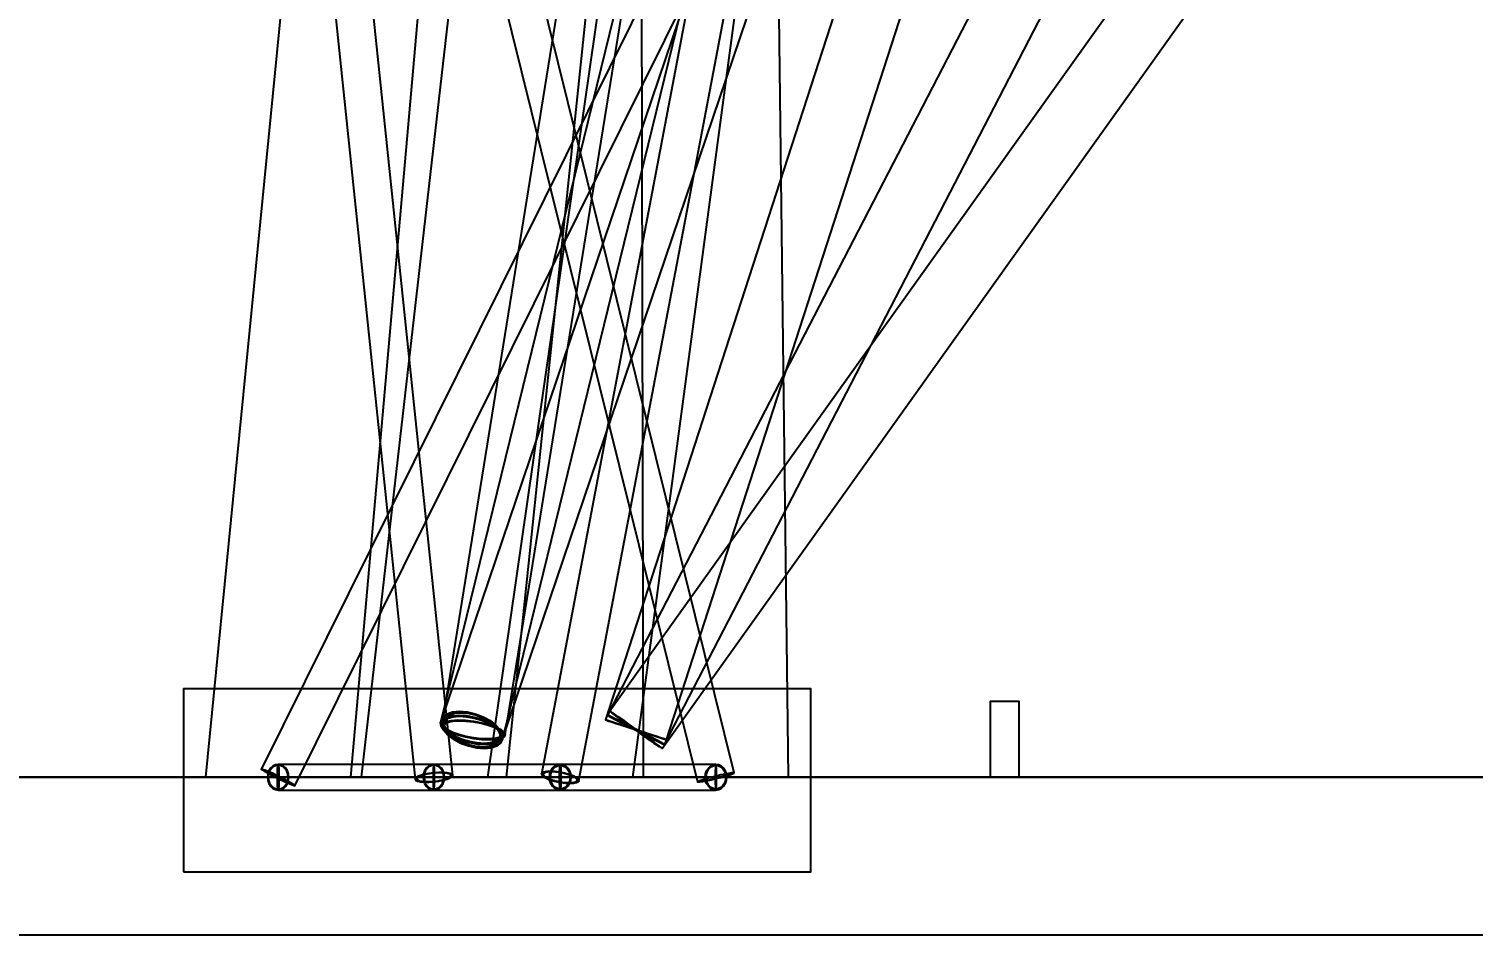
# Model space of a CAD drawing. Header units: millimetres. Extents: x -123812 to 252100, y -3000 to 639000.
# Drawn here: x -37946 to -15087, y -2500 to 11848 of the extents above; entities that cross this region are included whole.
import ezdxf

# ---------------------------------------------------------------- set-up
doc = ezdxf.new("R2010")
doc.units = ezdxf.units.MM
for name, color, linetype, lineweight in [('D-BMK-AXIS', 7, 'Continuous', 13), ('D-STR-BASE', 7, 'Continuous', 25), ('D-STR-DIM', 7, 'Continuous', 13), ('D-STR-STRC', 7, 'Continuous', 25)]:
    doc.layers.add(name, color=color, linetype=linetype, lineweight=lineweight)
doc.styles.add('OpenSansCondensed-Light', font='OpenSansCondensed-Light.ttf')
doc.styles.add('TOWER_UNICODE', font='Arial Unicode.ttf')
doc.dimstyles.new('EZDXF', dxfattribs={"dimtxt": 0.25, "dimasz": 0.175, "dimexe": 0.375, "dimexo": 0.125, "dimgap": 0.1, "dimtad": 1, "dimlfac": 100, "dimzin": 12, "dimdsep": 46, "dimtxsty": 'OpenSansCondensed-Light', "dimblk": 'ARCHTICK', "dimcen": 2.5, "dimazin": 3, "dimtfac": 0.5, "dimtmove": 2, "dimatfit": 3})

# ---------------------------------------------------------------- blocks, each defined once
blk = doc.blocks.new('_ARCHTICK')
at = {"color": 0, "linetype": 'BYBLOCK', "const_width": 0.15}
blk.add_lwpolyline([(-0.5, -0.5), (0.5, 0.5)], dxfattribs=at)

msp = doc.modelspace()

# ---------------------------------------------------------------- linework, layer by layer
at = {"layer": 'D-BMK-AXIS'}
msp.add_line((-51000, 0), (51000, 0), dxfattribs=at)
at = {"layer": 'D-STR-BASE'}
for points in [[(-35500, -1500), (-25571.8, -1500), (-25571.8, 1400), (-35500, 1400)], [(-22730, 0), (-22270, 0), (-22270, 1200), (-22730, 1200)], [(-22730, 0), (-22270, 0), (-22270, 1200), (-22730, 1200)], [(-52000, -2500), (-52000, 0), (52000, 0), (52000, -2500)]]:
    msp.add_lwpolyline(points, close=True, dxfattribs=at)
at = {"layer": 'D-STR-STRC'}
for points in [[(-28067.5, 12634.3), (-34265.8, 134.3), (-34267.2, 129.7), (-34250.4, 116.3), (-34216.6, 94.9), (-34167.9, 67.1), (-34107.9, 34.7), (-34040.4, 0), (-33970.2, -34.7), (-33902.1, -67.1), (-33840.6, -94.9), (-33790, -116.3), (-33753.7, -129.7), (-33734.2, -134.3), (-27535.9, 12365.7)], [(-28550.3, 12616.7), (-31429.2, 866.7), (-31422.4, 810.4), (-31382.4, 750), (-31311.8, 689.6), (-31215.6, 633.3), (-31100.3, 584.9), (-30973.7, 547.8), (-30844.4, 524.5), (-30721.3, 516.5), (-30612.8, 524.5), (-30526.2, 547.8), (-30467.5, 584.9), (-30440.6, 633.3), (-27561.6, 12383.3)], [(-27444.3, 12647.6), (-31419.8, 897.6), (-31417.2, 826.4), (-31381.7, 750), (-31315.7, 673.6), (-31223.8, 602.4), (-31112.1, 541.3), (-30988.3, 494.4), (-30860.9, 464.9), (-30738.4, 454.9), (-30629.3, 464.9), (-30541, 494.4), (-30479.5, 541.3), (-30449, 602.4), (-26473.5, 12352.4)], [(-29514.2, 12575.1), (-31409.8, 825.1), (-31392.7, 787), (-31342.5, 746.3), (-31262.8, 706), (-31158.8, 668.6), (-31037.7, 636.8), (-30907.8, 612.7), (-30777.9, 597.9), (-30656.8, 593.5), (-30552.9, 599.8), (-30473.1, 616.3), (-30422.9, 641.9), (-30405.8, 674.9), (-28510.2, 12424.9)], [(-25013.9, 12656.5), (-28818.9, 906.5), (-28802.4, 901.1), (-28754.1, 885.4), (-28677.3, 860.4), (-28577.2, 828), (-28460.7, 790.2), (-28335.6, 749.7), (-28210.5, 709.2), (-28093.9, 671.5), (-27993.8, 639.1), (-27917, 614.3), (-27868.7, 598.7), (-27852.3, 593.5), (-24047.3, 12343.5)], [(-22709.4, 12733.5), (-28787, 983.5), (-28775.7, 975.5), (-28734.3, 952.2), (-28665.9, 915.1), (-28574.9, 866.7), (-28467.7, 810.4), (-28351.5, 750), (-28234.3, 689.6), (-28123.9, 633.3), (-28028.1, 584.9), (-27953.2, 547.8), (-27904.5, 524.5), (-27885.1, 516.5), (-21807.5, 12266.5)], [(-20365.6, 12795.1), (-28749.3, 1045.1), (-28739.2, 1035.1), (-28701.5, 1005.6), (-28639, 958.7), (-28555.8, 897.6), (-28457.6, 826.4), (-28351.2, 750), (-28243.7, 673.6), (-28142.5, 602.4), (-28054.5, 541.3), (-27985.7, 494.4), (-27940.8, 464.9), (-27922.8, 454.9), (-19539, 12204.9)], [(-33134, 12470.7), (-31834.4, -29.3), (-31824.2, -46.7), (-31794.4, -61), (-31747, -71.1), (-31685.1, -76.4), (-31613.2, -76.5), (-31535.9, -71.3), (-31458.6, -61.3), (-31386.7, -47.1), (-31324.8, -29.7), (-31277.4, -10.3), (-31247.6, 9.8), (-31237.4, 29.3), (-32537, 12529.3)], [(-30462.1, 12428.2), (-27363, -71.8), (-27353.1, -75.2), (-27324, -73.5), (-27277.7, -66.8), (-27217.4, -55.5), (-27147.2, -40.5), (-27071.8, -22.6), (-26996.4, -3.3), (-26926.2, 16.3), (-26865.9, 34.7), (-26819.6, 50.8), (-26790.5, 63.5), (-26780.6, 71.8), (-29879.6, 12571.8)], [(-27458.1, 12549.6), (-29831, 49.6), (-29819.1, 25.7), (-29788, 0), (-29739.7, -25.7), (-29677.5, -49.6), (-29605.7, -70.1), (-29529.1, -85.9), (-29452.9, -95.8), (-29382.4, -99.2), (-29322.4, -95.8), (-29276.9, -85.9), (-29249.1, -70.1), (-29240.8, -49.6), (-26868, 12450.4)]]:
    msp.add_lwpolyline(points, dxfattribs=at)
for points in [[(-35150, 0), (-32850, 0), (-31748, 12500), (-33923, 12500)], [(-32685.9, 0), (-30385.9, 0), (-29083.3, 12500), (-31258.3, 12500)], [(-30685.9, 0), (-28385.9, 0), (-26714.2, 12500), (-28889.2, 12500)], [(-28250.6, 12500), (-28221.8, 0), (-25921.8, 0), (-26075.6, 12500)], [(-30487.5, 750), (-30447.4, 689.6), (-30440.6, 633.3), (-30467.5, 584.9), (-30526.2, 547.8), (-30612.8, 524.5), (-30721.3, 516.5), (-30844.4, 524.5), (-30973.7, 547.8), (-31100.3, 584.9), (-31215.6, 633.3), (-31311.8, 689.6), (-31382.4, 750), (-31422.4, 810.4), (-31429.2, 866.7), (-31402.4, 915.1), (-31343.7, 952.2), (-31257.1, 975.5), (-31148.5, 983.5), (-31025.5, 975.5), (-30896.2, 952.2), (-30769.6, 915.1), (-30654.2, 866.7), (-30558, 810.4)], [(-30487.1, 750), (-30451.6, 673.6), (-30449, 602.4), (-30479.5, 541.3), (-30541, 494.4), (-30629.3, 464.9), (-30738.4, 454.9), (-30860.9, 464.9), (-30988.3, 494.4), (-31112.1, 541.3), (-31223.8, 602.4), (-31315.7, 673.6), (-31381.7, 750), (-31417.2, 826.4), (-31419.8, 897.6), (-31389.3, 958.7), (-31327.8, 1005.6), (-31239.5, 1035.1), (-31130.4, 1045.1), (-31007.9, 1035.1), (-30880.4, 1005.6), (-30756.7, 958.7), (-30645, 897.6), (-30553, 826.4)], [(-30522.7, 750), (-30485.8, 694.3), (-30479.5, 642.5), (-30504.3, 597.9), (-30558.4, 563.7), (-30638.1, 542.2), (-30738.1, 534.9), (-30851.5, 542.2), (-30970.6, 563.7), (-31087.3, 597.9), (-31193.5, 642.5), (-31282.2, 694.3), (-31347.1, 750), (-31384, 805.7), (-31390.3, 857.5), (-31365.6, 902.1), (-31311.5, 936.3), (-31231.7, 957.8), (-31131.7, 965.1), (-31018.3, 957.8), (-30899.3, 936.3), (-30782.6, 902.1), (-30676.3, 857.5), (-30587.7, 805.7)], [(-30522.3, 750), (-30489.6, 679.6), (-30487.2, 614), (-30515.3, 557.7), (-30572, 514.5), (-30653.3, 487.4), (-30753.8, 478.1), (-30866.6, 487.4), (-30984.1, 514.5), (-31098.1, 557.7), (-31201, 614), (-31285.7, 679.6), (-31346.5, 750), (-31379.2, 820.4), (-31381.5, 886), (-31353.4, 942.3), (-31296.8, 985.5), (-31215.4, 1012.6), (-31114.9, 1021.9), (-31002.1, 1012.6), (-30884.7, 985.5), (-30770.7, 942.3), (-30667.8, 886), (-30583.1, 820.4)], [(-28351.5, 750), (-28234.3, 689.6), (-28123.9, 633.3), (-28028.1, 584.9), (-27953.2, 547.8), (-27904.5, 524.5), (-27885.1, 516.5), (-27896.5, 524.5), (-27937.8, 547.8), (-28006.3, 584.9), (-28097.2, 633.3), (-28204.5, 689.6), (-28320.7, 750), (-28437.9, 810.4), (-28548.2, 866.7), (-28644, 915.1), (-28718.9, 952.2), (-28767.7, 975.5), (-28787, 983.5), (-28775.7, 975.5), (-28734.3, 952.2), (-28665.9, 915.1), (-28574.9, 866.7), (-28467.7, 810.4)], [(-28350.3, 750), (-28242.3, 694.3), (-28140.6, 642.5), (-28052.3, 597.9), (-27983.4, 563.7), (-27938.5, 542.2), (-27920.6, 534.9), (-27931.1, 542.2), (-27969.2, 563.7), (-28032.3, 597.9), (-28116, 642.5), (-28214.8, 694.3), (-28321.9, 750), (-28429.9, 805.7), (-28531.5, 857.5), (-28619.8, 902.1), (-28688.8, 936.3), (-28733.7, 957.8), (-28751.5, 965.1), (-28741, 957.8), (-28703, 936.3), (-28639.9, 902.1), (-28556.1, 857.5), (-28457.3, 805.7)], [(-28351.2, 750), (-28243.7, 673.6), (-28142.5, 602.4), (-28054.5, 541.3), (-27985.7, 494.4), (-27940.8, 464.9), (-27922.8, 454.9), (-27932.9, 464.9), (-27970.6, 494.4), (-28033.1, 541.3), (-28116.3, 602.4), (-28214.5, 673.6), (-28320.9, 750), (-28428.4, 826.4), (-28529.6, 897.6), (-28617.6, 958.7), (-28686.4, 1005.6), (-28731.3, 1035.1), (-28749.3, 1045.1), (-28739.2, 1035.1), (-28701.5, 1005.6), (-28639, 958.7), (-28555.8, 897.6), (-28457.6, 826.4)], [(-28350, 750), (-28251, 679.6), (-28157.8, 614), (-28076.7, 557.7), (-28013.3, 514.5), (-27971.9, 487.4), (-27955.3, 478.1), (-27964.7, 487.4), (-27999.4, 514.5), (-28057, 557.7), (-28133.6, 614), (-28224, 679.6), (-28322.1, 750), (-28421.1, 820.4), (-28514.3, 886), (-28595.4, 942.3), (-28658.8, 985.5), (-28700.2, 1012.6), (-28716.8, 1021.9), (-28707.4, 1012.6), (-28672.8, 985.5), (-28615.1, 942.3), (-28538.5, 886), (-28448.1, 820.4)], [(-30907.8, 612.7), (-31037.7, 636.8), (-31158.8, 668.6), (-31262.8, 706), (-31342.5, 746.3), (-31392.7, 787), (-31409.8, 825.1), (-31392.7, 858.1), (-31342.5, 883.7), (-31262.8, 900.2), (-31158.8, 906.5), (-31037.7, 902.1), (-30907.8, 887.3), (-30777.9, 863.2), (-30656.8, 831.4), (-30552.9, 794), (-30473.1, 753.7), (-30422.9, 713), (-30405.8, 674.9), (-30422.9, 641.9), (-30473.1, 616.3), (-30552.9, 599.8), (-30656.8, 593.5), (-30777.9, 597.9)], [(-30907.8, 623.5), (-31027.5, 645.7), (-31139, 675), (-31234.8, 709.4), (-31308.3, 746.6), (-31354.5, 784.1), (-31370.3, 819.2), (-31354.5, 849.5), (-31308.3, 873.1), (-31234.8, 888.4), (-31139, 894.1), (-31027.5, 890.1), (-30907.8, 876.5), (-30788.1, 854.3), (-30676.6, 825), (-30580.8, 790.6), (-30507.3, 753.4), (-30461.1, 715.9), (-30445.4, 680.8), (-30461.1, 650.5), (-30507.3, 626.9), (-30580.8, 611.6), (-30676.6, 605.9), (-30788.1, 609.9)], [(-28335.6, 750.3), (-28460.7, 790.8), (-28577.2, 828.5), (-28677.3, 860.9), (-28754.1, 885.7), (-28802.4, 901.3), (-28818.9, 906.5), (-28802.4, 901.1), (-28754.1, 885.4), (-28677.3, 860.4), (-28577.2, 828), (-28460.7, 790.2), (-28335.6, 749.7), (-28210.5, 709.2), (-28093.9, 671.5), (-27993.8, 639.1), (-27917, 614.3), (-27868.7, 598.7), (-27852.3, 593.5), (-27868.7, 598.9), (-27917, 614.6), (-27993.8, 639.6), (-28093.9, 672), (-28210.5, 709.8)], [(-28335.6, 750.3), (-28450.8, 787.6), (-28558.2, 822.4), (-28650.4, 852.2), (-28721.2, 875), (-28765.6, 889.3), (-28780.8, 894.2), (-28765.6, 889.2), (-28721.2, 874.7), (-28650.4, 851.7), (-28558.2, 821.8), (-28450.8, 787), (-28335.6, 749.7), (-28220.3, 712.4), (-28113, 677.6), (-28020.7, 647.8), (-27950, 625), (-27905.5, 610.7), (-27890.3, 605.8), (-27905.5, 610.8), (-27950, 625.3), (-28020.7, 648.3), (-28113, 678.2), (-28220.3, 713)], [(-32850, 0), (-32889.2, 0), (-33004.1, 0), (-33186.8, 0), (-33425, 0), (-33702.4, 0), (-34000, 0), (-34297.6, 0), (-34575, 0), (-34813.2, 0), (-34995.9, 0), (-35110.8, 0), (-35150, 0), (-35110.8, 0), (-34995.9, 0), (-34813.2, 0), (-34575, 0), (-34297.6, 0), (-34000, 0), (-33702.4, 0), (-33425, 0), (-33186.8, 0), (-33004.1, 0), (-32889.2, 0)], [(-32950, 0), (-32985.8, 0), (-33090.7, 0), (-33257.5, 0), (-33475, 0), (-33728.2, 0), (-34000, 0), (-34271.8, 0), (-34525, 0), (-34742.5, 0), (-34909.3, 0), (-35014.2, 0), (-35050, 0), (-35014.2, 0), (-34909.3, 0), (-34742.5, 0), (-34525, 0), (-34271.8, 0), (-34000, 0), (-33728.2, 0), (-33475, 0), (-33257.5, 0), (-33090.7, 0), (-32985.8, 0)], [(-33959.6, 0), (-33892.1, -34.7), (-33832.1, -67.1), (-33783.4, -94.9), (-33749.6, -116.3), (-33732.8, -129.7), (-33734.2, -134.3), (-33753.7, -129.7), (-33790, -116.3), (-33840.6, -94.9), (-33902.1, -67.1), (-33970.2, -34.7), (-34040.4, 0), (-34107.9, 34.7), (-34167.9, 67.1), (-34216.6, 94.9), (-34250.4, 116.3), (-34267.2, 129.7), (-34265.8, 134.3), (-34246.3, 129.7), (-34210, 116.3), (-34159.4, 94.9), (-34097.9, 67.1), (-34029.8, 34.7)], [(-33963.3, 0), (-33902.2, -31.5), (-33847.7, -60.9), (-33803.7, -86.1), (-33772.9, -105.4), (-33757.7, -117.6), (-33759, -121.7), (-33776.7, -117.6), (-33809.6, -105.4), (-33855.5, -86.1), (-33911.2, -60.9), (-33973, -31.5), (-34036.7, 0), (-34097.8, 31.5), (-34152.3, 60.9), (-34196.3, 86.1), (-34227.1, 105.4), (-34242.3, 117.6), (-34241, 121.7), (-34223.3, 117.6), (-34190.4, 105.4), (-34144.5, 86.1), (-34088.8, 60.9), (-34027, 31.5)], [(-34169.6, 0), (-34163.8, -52.6), (-34146.9, -101.6), (-34119.9, -143.7), (-34084.8, -176), (-34043.9, -196.3), (-34000, -203.2), (-31535.9, -203.2), (-31492, -196.3), (-31451.1, -176), (-31416, -143.7), (-31389, -101.6), (-31372.1, -52.6), (-31366.3, 0), (-31372.1, 52.6), (-31389, 101.6), (-31416, 143.7), (-31451.1, 176), (-31492, 196.3), (-31535.9, 203.2), (-34000, 203.2), (-34043.9, 196.3), (-34084.8, 176), (-34119.9, 143.7), (-34146.9, 101.6), (-34163.8, 52.6)], [(-34169.6, 0), (-34163.8, -52.6), (-34146.9, -101.6), (-34119.9, -143.7), (-34084.8, -176), (-34043.9, -196.3), (-34000, -203.2), (-33956.1, -196.3), (-33915.2, -176), (-33880.1, -143.7), (-33853.1, -101.6), (-33836.2, -52.6), (-33830.4, 0), (-33836.2, 52.6), (-33853.1, 101.6), (-33880.1, 143.7), (-33915.2, 176), (-33956.1, 196.3), (-34000, 203.2), (-34043.9, 196.3), (-34084.8, 176), (-34119.9, 143.7), (-34146.9, 101.6), (-34163.8, 52.6)], [(-34156.2, 0), (-34150.9, -48.5), (-34135.3, -93.6), (-34110.5, -132.4), (-34078.1, -162.1), (-34040.4, -180.8), (-34000, -187.2), (-33959.6, -180.8), (-33921.9, -162.1), (-33889.5, -132.4), (-33864.7, -93.6), (-33849.1, -48.5), (-33843.8, 0), (-33849.1, 48.5), (-33864.7, 93.6), (-33889.5, 132.4), (-33921.9, 162.1), (-33959.6, 180.8), (-34000, 187.2), (-34040.4, 180.8), (-34078.1, 162.1), (-34110.5, 132.4), (-34135.3, 93.6), (-34150.9, 48.5)], [(-34012.2, 0), (-34011.8, -52.6), (-34010.5, -101.6), (-34008.6, -143.7), (-34006.1, -176), (-34003.2, -196.3), (-34000, -203.2), (-29535.9, -203.2), (-29532.7, -196.3), (-29529.8, -176), (-29527.3, -143.7), (-29525.4, -101.6), (-29524.1, -52.6), (-29523.7, 0), (-29524.1, 52.6), (-29525.4, 101.6), (-29527.3, 143.7), (-29529.8, 176), (-29532.7, 196.3), (-29535.9, 203.2), (-34000, 203.2), (-34003.2, 196.3), (-34006.1, 176), (-34008.6, 143.7), (-34010.5, 101.6), (-34011.8, 52.6)], [(-33987.8, 0), (-33988.2, -52.6), (-33989.5, -101.6), (-33991.4, -143.7), (-33993.9, -176), (-33996.8, -196.3), (-34000, -203.2), (-34003.2, -196.3), (-34006.1, -176), (-34008.6, -143.7), (-34010.5, -101.6), (-34011.8, -52.6), (-34012.2, 0), (-34011.8, 52.6), (-34010.5, 101.6), (-34008.6, 143.7), (-34006.1, 176), (-34003.2, 196.3), (-34000, 203.2), (-33996.8, 196.3), (-33993.9, 176), (-33991.4, 143.7), (-33989.5, 101.6), (-33988.2, 52.6)], [(-33988.8, 0), (-33989.2, -48.5), (-33990.3, -93.6), (-33992.1, -132.4), (-33994.4, -162.1), (-33997.1, -180.8), (-34000, -187.2), (-34002.9, -180.8), (-34005.6, -162.1), (-34007.9, -132.4), (-34009.7, -93.6), (-34010.8, -48.5), (-34011.2, 0), (-34010.8, 48.5), (-34009.7, 93.6), (-34007.9, 132.4), (-34005.6, 162.1), (-34002.9, 180.8), (-34000, 187.2), (-33997.1, 180.8), (-33994.4, 162.1), (-33992.1, 132.4), (-33990.3, 93.6), (-33989.2, 48.5)], [(-30385.9, 0), (-30425.1, 0), (-30540, 0), (-30722.7, 0), (-30960.9, 0), (-31238.3, 0), (-31535.9, 0), (-31833.5, 0), (-32110.9, 0), (-32349.1, 0), (-32531.8, 0), (-32646.7, 0), (-32685.9, 0), (-32646.7, 0), (-32531.8, 0), (-32349.1, 0), (-32110.9, 0), (-31833.5, 0), (-31535.9, 0), (-31238.3, 0), (-30960.9, 0), (-30722.7, 0), (-30540, 0), (-30425.1, 0)], [(-30485.9, 0), (-30521.7, 0), (-30626.6, 0), (-30793.4, 0), (-31010.9, 0), (-31264.1, 0), (-31535.9, 0), (-31807.7, 0), (-32060.9, 0), (-32278.4, 0), (-32445.2, 0), (-32550.1, 0), (-32585.9, 0), (-32550.1, 0), (-32445.2, 0), (-32278.4, 0), (-32060.9, 0), (-31807.7, 0), (-31535.9, 0), (-31264.1, 0), (-31010.9, 0), (-30793.4, 0), (-30626.6, 0), (-30521.7, 0)], [(-31535.9, 71.3), (-31613.2, 61.3), (-31685.1, 47.1), (-31747, 29.7), (-31794.4, 10.3), (-31824.2, -9.8), (-31834.4, -29.3), (-31824.2, -46.7), (-31794.4, -61), (-31747, -71.1), (-31685.1, -76.4), (-31613.2, -76.5), (-31535.9, -71.3), (-31458.6, -61.3), (-31386.7, -47.1), (-31324.8, -29.7), (-31277.4, -10.3), (-31247.6, 9.8), (-31237.4, 29.3), (-31247.6, 46.7), (-31277.4, 61), (-31324.8, 71.1), (-31386.7, 76.4), (-31458.6, 76.5)], [(-31535.9, 64.7), (-31605.9, 55.6), (-31671.2, 42.7), (-31727.3, 27), (-31770.3, 9.3), (-31797.3, -8.9), (-31806.5, -26.5), (-31797.3, -42.4), (-31770.3, -55.3), (-31727.3, -64.5), (-31671.2, -69.3), (-31605.9, -69.3), (-31535.9, -64.7), (-31465.9, -55.6), (-31400.6, -42.7), (-31344.5, -27), (-31301.5, -9.3), (-31274.5, 8.9), (-31265.3, 26.5), (-31274.5, 42.4), (-31301.5, 55.3), (-31344.5, 64.5), (-31400.6, 69.3), (-31465.9, 69.3)], [(-31705.5, 0), (-31699.7, -52.6), (-31682.8, -101.6), (-31655.8, -143.7), (-31620.7, -176), (-31579.8, -196.3), (-31535.9, -203.2), (-31492, -196.3), (-31451.1, -176), (-31416, -143.7), (-31389, -101.6), (-31372.1, -52.6), (-31366.3, 0), (-31372.1, 52.6), (-31389, 101.6), (-31416, 143.7), (-31451.1, 176), (-31492, 196.3), (-31535.9, 203.2), (-31579.8, 196.3), (-31620.7, 176), (-31655.8, 143.7), (-31682.8, 101.6), (-31699.7, 52.6)], [(-31692.1, 0), (-31686.8, -48.5), (-31671.2, -93.6), (-31646.4, -132.4), (-31614, -162.1), (-31576.3, -180.8), (-31535.9, -187.2), (-31495.5, -180.8), (-31457.8, -162.1), (-31425.4, -132.4), (-31400.6, -93.6), (-31385, -48.5), (-31379.7, 0), (-31385, 48.5), (-31400.6, 93.6), (-31425.4, 132.4), (-31457.8, 162.1), (-31495.5, 180.8), (-31535.9, 187.2), (-31576.3, 180.8), (-31614, 162.1), (-31646.4, 132.4), (-31671.2, 93.6), (-31686.8, 48.5)], [(-31548.1, 0), (-31547.7, -52.6), (-31546.4, -101.6), (-31544.5, -143.7), (-31542, -176), (-31539, -196.3), (-31535.9, -203.2), (-27071.8, -203.2), (-27068.6, -196.3), (-27065.7, -176), (-27063.2, -143.7), (-27061.3, -101.6), (-27060, -52.6), (-27059.6, 0), (-27060, 52.6), (-27061.3, 101.6), (-27063.2, 143.7), (-27065.7, 176), (-27068.6, 196.3), (-27071.8, 203.2), (-31535.9, 203.2), (-31539, 196.3), (-31542, 176), (-31544.5, 143.7), (-31546.4, 101.6), (-31547.7, 52.6)], [(-31548.1, 0), (-31547.7, -52.6), (-31546.4, -101.6), (-31544.5, -143.7), (-31542, -176), (-31539, -196.3), (-31535.9, -203.2), (-31532.7, -196.3), (-31529.8, -176), (-31527.3, -143.7), (-31525.4, -101.6), (-31524.1, -52.6), (-31523.7, 0), (-31524.1, 52.6), (-31525.4, 101.6), (-31527.3, 143.7), (-31529.8, 176), (-31532.7, 196.3), (-31535.9, 203.2), (-31539, 196.3), (-31542, 176), (-31544.5, 143.7), (-31546.4, 101.6), (-31547.7, 52.6)], [(-31547.1, 0), (-31546.7, -48.5), (-31545.6, -93.6), (-31543.8, -132.4), (-31541.5, -162.1), (-31538.8, -180.8), (-31535.9, -187.2), (-31533, -180.8), (-31530.3, -162.1), (-31528, -132.4), (-31526.2, -93.6), (-31525.1, -48.5), (-31524.7, 0), (-31525.1, 48.5), (-31526.2, 93.6), (-31528, 132.4), (-31530.3, 162.1), (-31533, 180.8), (-31535.9, 187.2), (-31538.8, 180.8), (-31541.5, 162.1), (-31543.8, 132.4), (-31545.6, 93.6), (-31546.7, 48.5)], [(-28385.9, 0), (-28425.1, 0), (-28540, 0), (-28722.7, 0), (-28960.9, 0), (-29238.3, 0), (-29535.9, 0), (-29833.5, 0), (-30110.9, 0), (-30349.1, 0), (-30531.8, 0), (-30646.7, 0), (-30685.9, 0), (-30646.7, 0), (-30531.8, 0), (-30349.1, 0), (-30110.9, 0), (-29833.5, 0), (-29535.9, 0), (-29238.3, 0), (-28960.9, 0), (-28722.7, 0), (-28540, 0), (-28425.1, 0)], [(-28485.9, 0), (-28521.7, 0), (-28626.6, 0), (-28793.4, 0), (-29010.9, 0), (-29264.1, 0), (-29535.9, 0), (-29807.7, 0), (-30060.9, 0), (-30278.4, 0), (-30445.2, 0), (-30550.1, 0), (-30585.9, 0), (-30550.1, 0), (-30445.2, 0), (-30278.4, 0), (-30060.9, 0), (-29807.7, 0), (-29535.9, 0), (-29264.1, 0), (-29010.9, 0), (-28793.4, 0), (-28626.6, 0), (-28521.7, 0)], [(-29283.8, 0), (-29252.7, -25.7), (-29240.8, -49.6), (-29249.1, -70.1), (-29276.9, -85.9), (-29322.4, -95.8), (-29382.4, -99.2), (-29452.9, -95.8), (-29529.1, -85.9), (-29605.7, -70.1), (-29677.5, -49.6), (-29739.7, -25.7), (-29788, 0), (-29819.1, 25.7), (-29831, 49.6), (-29822.7, 70.1), (-29794.9, 85.9), (-29749.4, 95.8), (-29689.4, 99.2), (-29618.9, 95.8), (-29542.7, 85.9), (-29466.1, 70.1), (-29394.3, 49.6), (-29332.1, 25.7)], [(-29307.3, 0), (-29279.1, -23.3), (-29268.4, -45), (-29275.9, -63.6), (-29301.1, -77.9), (-29342.3, -86.8), (-29396.8, -89.9), (-29460.7, -86.8), (-29529.7, -77.9), (-29599.2, -63.6), (-29664.3, -45), (-29720.7, -23.3), (-29764.5, 0), (-29792.7, 23.3), (-29803.4, 45), (-29795.9, 63.6), (-29770.7, 77.9), (-29729.5, 86.8), (-29675, 89.9), (-29611.1, 86.8), (-29542.1, 77.9), (-29472.6, 63.6), (-29407.5, 45), (-29351.1, 23.3)], [(-29705.5, 0), (-29699.7, -52.6), (-29682.8, -101.6), (-29655.8, -143.7), (-29620.7, -176), (-29579.8, -196.3), (-29535.9, -203.2), (-27071.8, -203.2), (-27027.9, -196.3), (-26987, -176), (-26951.9, -143.7), (-26924.9, -101.6), (-26908, -52.6), (-26902.2, 0), (-26908, 52.6), (-26924.9, 101.6), (-26951.9, 143.7), (-26987, 176), (-27027.9, 196.3), (-27071.8, 203.2), (-29535.9, 203.2), (-29579.8, 196.3), (-29620.7, 176), (-29655.8, 143.7), (-29682.8, 101.6), (-29699.7, 52.6)], [(-29366.3, 0), (-29372.1, -52.6), (-29389, -101.6), (-29416, -143.7), (-29451.1, -176), (-29492, -196.3), (-29535.9, -203.2), (-29579.8, -196.3), (-29620.7, -176), (-29655.8, -143.7), (-29682.8, -101.6), (-29699.7, -52.6), (-29705.5, 0), (-29699.7, 52.6), (-29682.8, 101.6), (-29655.8, 143.7), (-29620.7, 176), (-29579.8, 196.3), (-29535.9, 203.2), (-29492, 196.3), (-29451.1, 176), (-29416, 143.7), (-29389, 101.6), (-29372.1, 52.6)], [(-29379.7, 0), (-29385, -48.5), (-29400.6, -93.6), (-29425.4, -132.4), (-29457.8, -162.1), (-29495.5, -180.8), (-29535.9, -187.2), (-29576.3, -180.8), (-29614, -162.1), (-29646.4, -132.4), (-29671.2, -93.6), (-29686.8, -48.5), (-29692.1, 0), (-29686.8, 48.5), (-29671.2, 93.6), (-29646.4, 132.4), (-29614, 162.1), (-29576.3, 180.8), (-29535.9, 187.2), (-29495.5, 180.8), (-29457.8, 162.1), (-29425.4, 132.4), (-29400.6, 93.6), (-29385, 48.5)], [(-29523.7, 0), (-29524.1, -52.6), (-29525.4, -101.6), (-29527.3, -143.7), (-29529.8, -176), (-29532.7, -196.3), (-29535.9, -203.2), (-29539, -196.3), (-29542, -176), (-29544.5, -143.7), (-29546.4, -101.6), (-29547.7, -52.6), (-29548.1, 0), (-29547.7, 52.6), (-29546.4, 101.6), (-29544.5, 143.7), (-29542, 176), (-29539, 196.3), (-29535.9, 203.2), (-29532.7, 196.3), (-29529.8, 176), (-29527.3, 143.7), (-29525.4, 101.6), (-29524.1, 52.6)], [(-29524.7, 0), (-29525.1, -48.5), (-29526.2, -93.6), (-29528, -132.4), (-29530.3, -162.1), (-29533, -180.8), (-29535.9, -187.2), (-29538.8, -180.8), (-29541.5, -162.1), (-29543.8, -132.4), (-29545.6, -93.6), (-29546.7, -48.5), (-29547.1, 0), (-29546.7, 48.5), (-29545.6, 93.6), (-29543.8, 132.4), (-29541.5, 162.1), (-29538.8, 180.8), (-29535.9, 187.2), (-29533, 180.8), (-29530.3, 162.1), (-29528, 132.4), (-29526.2, 93.6), (-29525.1, 48.5)], [(-25921.8, 0), (-25961, 0), (-26075.9, 0), (-26258.6, 0), (-26496.8, 0), (-26774.2, 0), (-27071.8, 0), (-27369.4, 0), (-27646.8, 0), (-27885, 0), (-28067.7, 0), (-28182.6, 0), (-28221.8, 0), (-28182.6, 0), (-28067.7, 0), (-27885, 0), (-27646.8, 0), (-27369.4, 0), (-27071.8, 0), (-26774.2, 0), (-26496.8, 0), (-26258.6, 0), (-26075.9, 0), (-25961, 0)], [(-26021.8, 0), (-26057.6, 0), (-26162.5, 0), (-26329.3, 0), (-26546.8, 0), (-26800, 0), (-27071.8, 0), (-27343.6, 0), (-27596.8, 0), (-27814.3, 0), (-27981.1, 0), (-28086, 0), (-28121.8, 0), (-28086, 0), (-27981.1, 0), (-27814.3, 0), (-27596.8, 0), (-27343.6, 0), (-27071.8, 0), (-26800, 0), (-26546.8, 0), (-26329.3, 0), (-26162.5, 0), (-26057.6, 0)], [(-27071.8, -22.6), (-27147.2, -40.5), (-27217.4, -55.5), (-27277.7, -66.8), (-27324, -73.5), (-27353.1, -75.2), (-27363, -71.8), (-27353.1, -63.5), (-27324, -50.8), (-27277.7, -34.7), (-27217.4, -16.3), (-27147.2, 3.3), (-27071.8, 22.6), (-26996.4, 40.5), (-26926.2, 55.5), (-26865.9, 66.8), (-26819.6, 73.5), (-26790.5, 75.2), (-26780.6, 71.8), (-26790.5, 63.5), (-26819.6, 50.8), (-26865.9, 34.7), (-26926.2, 16.3), (-26996.4, -3.3)], [(-27071.8, -20.5), (-27140.1, -36.7), (-27203.8, -50.3), (-27258.5, -60.5), (-27300.5, -66.6), (-27326.9, -68.2), (-27335.8, -65.1), (-27326.9, -57.6), (-27300.5, -46.1), (-27258.5, -31.5), (-27203.8, -14.8), (-27140.1, 3), (-27071.8, 20.5), (-27003.5, 36.7), (-26939.8, 50.3), (-26885.1, 60.5), (-26843.1, 66.6), (-26816.7, 68.2), (-26807.7, 65.1), (-26816.7, 57.6), (-26843.1, 46.1), (-26885.1, 31.5), (-26939.8, 14.8), (-27003.5, -3)], [(-26902.2, 0), (-26908, -52.6), (-26924.9, -101.6), (-26951.9, -143.7), (-26987, -176), (-27027.9, -196.3), (-27071.8, -203.2), (-27115.7, -196.3), (-27156.6, -176), (-27191.7, -143.7), (-27218.7, -101.6), (-27235.6, -52.6), (-27241.4, 0), (-27235.6, 52.6), (-27218.7, 101.6), (-27191.7, 143.7), (-27156.6, 176), (-27115.7, 196.3), (-27071.8, 203.2), (-27027.9, 196.3), (-26987, 176), (-26951.9, 143.7), (-26924.9, 101.6), (-26908, 52.6)], [(-26915.6, 0), (-26920.9, -48.5), (-26936.5, -93.6), (-26961.3, -132.4), (-26993.7, -162.1), (-27031.4, -180.8), (-27071.8, -187.2), (-27112.2, -180.8), (-27149.9, -162.1), (-27182.3, -132.4), (-27207.1, -93.6), (-27222.7, -48.5), (-27228, 0), (-27222.7, 48.5), (-27207.1, 93.6), (-27182.3, 132.4), (-27149.9, 162.1), (-27112.2, 180.8), (-27071.8, 187.2), (-27031.4, 180.8), (-26993.7, 162.1), (-26961.3, 132.4), (-26936.5, 93.6), (-26920.9, 48.5)], [(-27084, 0), (-27083.6, -52.6), (-27082.3, -101.6), (-27080.4, -143.7), (-27077.9, -176), (-27074.9, -196.3), (-27071.8, -203.2), (-27068.6, -196.3), (-27065.7, -176), (-27063.2, -143.7), (-27061.3, -101.6), (-27060, -52.6), (-27059.6, 0), (-27060, 52.6), (-27061.3, 101.6), (-27063.2, 143.7), (-27065.7, 176), (-27068.6, 196.3), (-27071.8, 203.2), (-27074.9, 196.3), (-27077.9, 176), (-27080.4, 143.7), (-27082.3, 101.6), (-27083.6, 52.6)], [(-27083, 0), (-27082.6, -48.5), (-27081.5, -93.6), (-27079.7, -132.4), (-27077.4, -162.1), (-27074.7, -180.8), (-27071.8, -187.2), (-27068.9, -180.8), (-27066.2, -162.1), (-27063.9, -132.4), (-27062.1, -93.6), (-27061, -48.5), (-27060.6, 0), (-27061, 48.5), (-27062.1, 93.6), (-27063.9, 132.4), (-27066.2, 162.1), (-27068.9, 180.8), (-27071.8, 187.2), (-27074.7, 180.8), (-27077.4, 162.1), (-27079.7, 132.4), (-27081.5, 93.6), (-27082.6, 48.5)]]:
    msp.add_lwpolyline(points, close=True, dxfattribs=at)

# ---------------------------------------------------------------- dimensions: what is measured, and where the dimension line sits
at = {"layer": 'D-STR-DIM'}
msp.add_linear_dim(base=(-112000, 0), p1=(0, 0), p2=(0, 634000), angle=90, dimstyle='EZDXF', override={"dimtxt": 8400, "dimasz": 3750, "dimexe": 2100, "dimexo": 1800, "dimgap": 2100, "dimtad": 1, "dimdec": 0, "dimlfac": 1, "dimlunit": 2, "dimtxsty": 'TOWER_UNICODE', "dimclrd": 7, "dimclre": 7, "dimclrt": 7}, dxfattribs=at).render()

doc.saveas('drawing.dxf')
